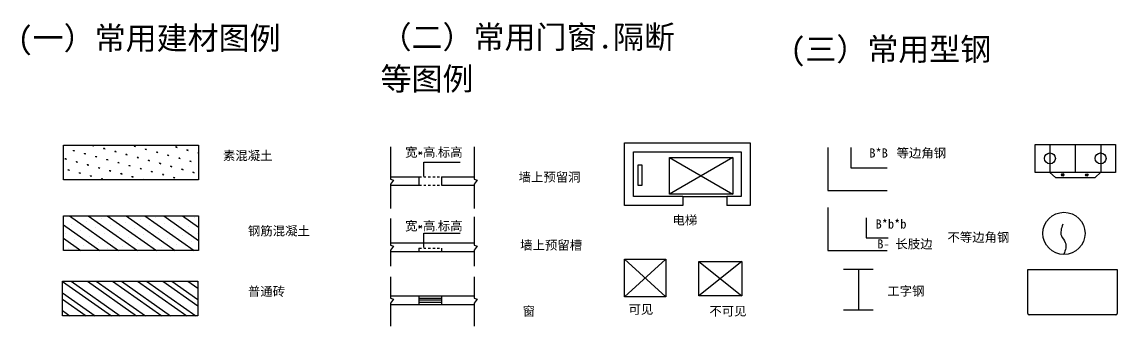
# Model space of a CAD drawing. Extents: x -42728 to 99010, y -18674 to 47645.
# Drawn here: x 91475 to 95090, y 39433 to 40437 of the extents above; entities that cross this region are included whole.
import ezdxf

# ---------------------------------------------------------------- set-up
doc = ezdxf.new("R2010")
doc.units = 0
doc.header["$LTSCALE"] = 100
doc.header["$MEASUREMENT"] = 0
doc.linetypes.add('ACAD_ISO03W100', pattern=[30, 12, -18])
doc.layers.get('0').update_dxf_attribs({"linetype": 'CONTINUOUS'})
doc.styles.get("Standard").update_dxf_attribs({"font": 'ISOCP'})
doc.styles.add('仿宋', font='')
doc.styles.get('仿宋').set_extended_font_data('FangSong_GB2312')

# ---------------------------------------------------------------- blocks, each defined once
blk = doc.blocks.new('A$C4C6D396E')
for p, q in [((100.9, 2371.5), (398.5, 2371.5)), ((100.9, 2295.7), (100.9, 2371.5)), ((100.9, 2366.5), (100.9, 2366.5)), ((100.9, 2365.6), (100.9, 2365.6)), ((164.9, 2371.2), (168, 2370.4)), ((165.7, 2371), (165.5, 2371.5)), ((166, 2370.9), (166.2, 2371.5)), ((166.4, 2370.8), (166.6, 2371.5)), ((166.8, 2370.7), (167, 2371.5)), ((167.2, 2370.6), (167.9, 2371.3)), ((189.4, 2364.7), (192.5, 2363.8)), ((190.2, 2364.5), (189.9, 2365.4)), ((190.6, 2364.4), (190.9, 2365.6)), ((191, 2364.3), (191.4, 2365.8)), ((191.3, 2364.2), (191.7, 2365.4)), ((191.7, 2364), (192.4, 2364.8)), ((256.5, 2369.5), (259.5, 2368.6)), ((257.2, 2369.3), (257, 2370.2)), ((257.6, 2369.2), (257.9, 2370.4)), ((258, 2369.1), (258.4, 2370.6)), ((258.4, 2369), (258.7, 2370.2)), ((258.8, 2368.9), (259.5, 2369.6)), ((281, 2362.9), (284.1, 2362.1)), ((281.8, 2362.7), (281.5, 2363.7)), ((282.1, 2362.6), (282.5, 2363.8)), ((282.5, 2362.5), (282.9, 2364)), ((282.9, 2362.4), (283.2, 2363.6)), ((283.3, 2362.3), (284, 2363)), ((348, 2367.7), (351.1, 2366.9)), ((348.8, 2367.5), (348.5, 2368.5)), ((349.2, 2367.4), (349.5, 2368.6)), ((349.6, 2367.3), (350, 2368.8)), ((349.9, 2367.2), (350.3, 2368.4)), ((350.3, 2367.1), (351, 2367.8)), ((374.1, 2360.7), (374.5, 2362.3)), ((398.5, 2371.5), (398.5, 2295.7)), ((821, 2367.8), (821, 2297.2)), ((1005.2, 2367.8), (1005.2, 2297.2)), ((1335.8, 2239.1), (1335.8, 2377.2)), ((1335.8, 2377.2), (1612.2, 2377.2)), ((1612.2, 2377.2), (1612.2, 2239.1)), ((1783.6, 2366.7), (1783.6, 2272.2)), ((1833.6, 2366.7), (1833.6, 2322.2)), ((2239.4, 2373.6), (2416.5, 2373.6)), ((2239.4, 2311.7), (2239.4, 2373.6)), ((2272, 2373.6), (2272, 2311.7)), ((2327.9, 2373.6), (2327.9, 2311.7)), ((2383.8, 2373.6), (2383.8, 2311.7)), ((2416.5, 2373.6), (2416.5, 2311.7)), ((104.4, 2341.9), (107.5, 2341.1)), ((105.2, 2341.7), (104.9, 2342.7)), ((105.6, 2341.6), (105.9, 2342.8)), ((106, 2341.5), (106.4, 2343)), ((106.4, 2341.4), (106.7, 2342.6)), ((106.7, 2341.3), (107.5, 2342)), ((122.4, 2359.8), (125.5, 2359)), ((123.2, 2359.6), (122.9, 2360.6)), ((123.6, 2359.5), (123.9, 2360.8)), ((123.9, 2359.4), (124.3, 2361)), ((124.3, 2359.3), (124.6, 2360.6)), ((124.7, 2359.2), (125.4, 2360)), ((146.9, 2353.3), (150, 2352.4)), ((147.7, 2353.1), (147.4, 2354)), ((148.1, 2353), (148.4, 2354.2)), ((148.5, 2352.9), (148.9, 2354.4)), ((148.9, 2352.8), (149.2, 2354)), ((149.2, 2352.7), (149.9, 2353.4)), ((171.5, 2346.7), (174.5, 2345.9)), ((172.2, 2346.5), (172, 2347.5)), ((172.6, 2346.4), (172.9, 2347.6)), ((173, 2346.3), (173.4, 2347.8)), ((173.4, 2346.2), (173.7, 2347.4)), ((173.8, 2346.1), (174.5, 2346.8)), ((196, 2340.1), (199.1, 2339.3)), ((196.8, 2339.9), (196.5, 2340.9)), ((197.2, 2339.8), (197.5, 2341.1)), ((197.5, 2339.7), (197.9, 2341.3)), ((197.9, 2339.6), (198.2, 2340.8)), ((198.3, 2339.5), (199, 2340.2)), ((214, 2358.1), (217, 2357.3)), ((214.7, 2357.9), (214.5, 2358.9)), ((215.1, 2357.8), (215.4, 2359)), ((215.5, 2357.7), (215.9, 2359.2)), ((215.9, 2357.6), (216.2, 2358.8)), ((216.3, 2357.5), (217, 2358.2)), ((238.5, 2351.5), (241.6, 2350.7)), ((239.3, 2351.3), (239, 2352.3)), ((239.6, 2351.2), (240, 2352.4)), ((240, 2351.1), (240.4, 2352.6)), ((240.4, 2351), (240.7, 2352.2)), ((240.8, 2350.9), (241.5, 2351.6)), ((263, 2344.9), (266.1, 2344.1)), ((263.8, 2344.7), (263.5, 2345.7)), ((264.2, 2344.6), (264.5, 2345.9)), ((264.6, 2344.5), (265, 2346.1)), ((265, 2344.4), (265.3, 2345.7)), ((265.3, 2344.3), (266, 2345)), ((287.6, 2338.4), (290.6, 2337.5)), ((288.3, 2338.2), (288.1, 2339.1)), ((288.7, 2338.1), (289, 2339.3)), ((289.1, 2338), (289.5, 2339.5)), ((289.5, 2337.9), (289.8, 2339.1)), ((289.9, 2337.7), (290.6, 2338.5)), ((305.5, 2356.3), (308.6, 2355.5)), ((306.3, 2356.1), (306, 2357.1)), ((306.7, 2356), (307, 2357.3)), ((307.1, 2355.9), (307.5, 2357.5)), ((307.4, 2355.8), (307.8, 2357)), ((307.8, 2355.7), (308.5, 2356.4)), ((330.1, 2349.7), (333.1, 2348.9)), ((330.8, 2349.5), (330.6, 2350.5)), ((331.2, 2349.5), (331.5, 2350.7)), ((331.6, 2349.3), (332, 2350.9)), ((332, 2349.2), (332.3, 2350.5)), ((332.4, 2349.1), (333.1, 2349.9)), ((354.6, 2343.2), (357.7, 2342.4)), ((355.4, 2343), (355.1, 2343.9)), ((355.7, 2342.9), (356.1, 2344.1)), ((356.1, 2342.8), (356.5, 2344.3)), ((356.5, 2342.7), (356.8, 2343.9)), ((356.9, 2342.6), (357.6, 2343.3)), ((372.6, 2361.1), (375.6, 2360.3)), ((373.3, 2360.9), (373.1, 2361.9)), ((373.7, 2360.8), (374, 2362.1)), ((374.5, 2360.6), (374.8, 2361.9)), ((374.9, 2360.5), (375.6, 2361.2)), ((397.1, 2354.6), (398.5, 2354.2)), ((397.9, 2354.4), (397.6, 2355.3)), ((398.2, 2354.3), (398.5, 2355.2)), ((1355.8, 2357.2), (1592.2, 2357.2)), ((1355.8, 2259.1), (1355.8, 2357.2)), ((1434.7, 2344.7), (1574.1, 2264)), ((1574.1, 2344.7), (1434.7, 2264)), ((1434.7, 2344.7), (1574.1, 2344.7)), ((1434.7, 2264), (1434.7, 2344.7)), ((1574.1, 2344.7), (1574.1, 2264)), ((1592.2, 2357.2), (1592.2, 2259.1)), ((111, 2317.4), (114.1, 2316.5)), ((111.8, 2317.1), (111.5, 2318.1)), ((112.2, 2317.1), (112.5, 2318.3)), ((112.5, 2316.9), (113, 2318.5)), ((112.9, 2316.8), (113.3, 2318.1)), ((113.3, 2316.7), (114, 2317.5)), ((129, 2335.3), (132, 2334.5)), ((129.7, 2335.1), (129.5, 2336.1)), ((130.1, 2335), (130.5, 2336.2)), ((130.5, 2334.9), (130.9, 2336.4)), ((130.9, 2334.8), (131.2, 2336)), ((131.3, 2334.7), (132, 2335.4)), ((153.5, 2328.7), (156.6, 2327.9)), ((154.3, 2328.5), (154, 2329.5)), ((154.7, 2328.4), (155, 2329.7)), ((155, 2328.3), (155.5, 2329.9)), ((155.4, 2328.2), (155.8, 2329.5)), ((155.8, 2328.1), (156.5, 2328.8)), ((178, 2322.2), (181.1, 2321.3)), ((178.8, 2322), (178.5, 2322.9)), ((179.2, 2321.9), (179.5, 2323.1)), ((179.6, 2321.8), (180, 2323.3)), ((180, 2321.7), (180.3, 2322.9)), ((180.3, 2321.5), (181.1, 2322.3)), ((202.6, 2315.6), (205.6, 2314.8)), ((203.3, 2315.4), (203.1, 2316.4)), ((203.7, 2315.3), (204.1, 2316.5)), ((204.1, 2315.2), (204.5, 2316.7)), ((204.5, 2315.1), (204.8, 2316.3)), ((204.9, 2315), (205.6, 2315.7)), ((220.5, 2333.5), (223.6, 2332.7)), ((221.3, 2333.3), (221, 2334.3)), ((221.7, 2333.3), (222, 2334.5)), ((222.1, 2333.1), (222.5, 2334.7)), ((222.5, 2333), (222.8, 2334.3)), ((222.8, 2332.9), (223.6, 2333.7)), ((245.1, 2327), (248.1, 2326.2)), ((245.8, 2326.8), (245.6, 2327.8)), ((246.2, 2326.7), (246.6, 2327.9)), ((246.6, 2326.6), (247, 2328.1)), ((247, 2326.5), (247.3, 2327.7)), ((247.4, 2326.4), (248.1, 2327.1)), ((269.6, 2320.4), (272.7, 2319.6)), ((270.4, 2320.2), (270.1, 2321.2)), ((270.8, 2320.1), (271.1, 2321.3)), ((271.1, 2320), (271.6, 2321.5)), ((271.5, 2319.9), (271.9, 2321.1)), ((271.9, 2319.8), (272.6, 2320.5)), ((294.9, 2313.6), (294.6, 2314.6)), ((295.3, 2313.5), (295.6, 2314.8)), ((295.7, 2313.4), (296.1, 2315)), ((296.1, 2313.3), (296.4, 2314.6)), ((296.4, 2313.2), (297.2, 2313.9)), ((312.1, 2331.8), (315.2, 2331)), ((312.9, 2331.6), (312.6, 2332.6)), ((313.3, 2331.5), (313.6, 2332.7)), ((313.6, 2331.4), (314, 2332.9)), ((314, 2331.3), (314.3, 2332.5)), ((314.4, 2331.2), (315.1, 2331.9)), ((336.6, 2325.2), (339.7, 2324.4)), ((337.4, 2325), (337.1, 2326)), ((337.8, 2324.9), (338.1, 2326.1)), ((338.2, 2324.8), (338.6, 2326.3)), ((338.6, 2324.7), (338.9, 2325.9)), ((338.9, 2324.6), (339.7, 2325.3)), ((361.2, 2318.6), (364.2, 2317.8)), ((361.9, 2318.4), (361.7, 2319.4)), ((362.3, 2318.3), (362.7, 2319.6)), ((362.7, 2318.2), (363.1, 2319.8)), ((363.1, 2318.1), (363.4, 2319.4)), ((363.5, 2318), (364.2, 2318.7)), ((379.1, 2336.6), (382.2, 2335.8)), ((379.9, 2336.4), (379.6, 2337.4)), ((380.3, 2336.3), (380.6, 2337.5)), ((380.7, 2336.2), (381.1, 2337.7)), ((381, 2336.1), (381.4, 2337.3)), ((381.4, 2336), (382.1, 2336.7)), ((1366, 2328.7), (1374, 2328.7)), ((1366, 2282.7), (1366, 2328.7)), ((1374, 2328.7), (1374, 2282.7)), ((1833.6, 2322.2), (1914.2, 2322.2)), ((398.5, 2295.7), (100.9, 2295.7)), ((135.5, 2310.8), (138.6, 2310)), ((136.3, 2310.6), (136, 2311.6)), ((136.7, 2310.5), (137, 2311.7)), ((137.1, 2310.4), (137.5, 2311.9)), ((137.5, 2310.3), (137.8, 2311.5)), ((137.8, 2310.2), (138.6, 2310.9)), ((160.1, 2304.2), (163.1, 2303.4)), ((160.8, 2304), (160.6, 2305)), ((161.2, 2303.9), (161.6, 2305.1)), ((161.6, 2303.8), (162, 2305.3)), ((162, 2303.7), (162.3, 2304.9)), ((162.4, 2303.6), (163.1, 2304.3)), ((184.6, 2297.6), (187.7, 2296.8)), ((185.4, 2297.4), (185.1, 2298.4)), ((185.8, 2297.3), (186.1, 2298.6)), ((186.2, 2297.2), (186.6, 2298.8)), ((186.5, 2297.1), (186.9, 2298.4)), ((186.9, 2297), (187.6, 2297.7)), ((227.1, 2309), (230.2, 2308.2)), ((227.9, 2308.8), (227.6, 2309.8)), ((228.3, 2308.7), (228.6, 2309.9)), ((228.6, 2308.6), (229.1, 2310.1)), ((229, 2308.5), (229.4, 2309.7)), ((229.4, 2308.4), (230.1, 2309.1)), ((251.6, 2302.4), (254.7, 2301.6)), ((252.4, 2302.2), (252.1, 2303.2)), ((252.8, 2302.1), (253.1, 2303.4)), ((253.2, 2302), (253.6, 2303.6)), ((253.6, 2301.9), (253.9, 2303.2)), ((253.9, 2301.8), (254.7, 2302.5)), ((276.2, 2295.9), (276.7, 2295.7)), ((276.9, 2295.7), (276.7, 2296.6)), ((277.4, 2295.7), (277.7, 2296.8)), ((277.8, 2295.7), (278.1, 2297)), ((278.2, 2295.7), (278.4, 2296.6)), ((279, 2295.7), (279.2, 2296)), ((294.1, 2313.8), (297.2, 2313)), ((318.7, 2307.3), (321.7, 2306.4)), ((319.4, 2307), (319.2, 2308)), ((319.8, 2307), (320.2, 2308.2)), ((320.2, 2306.9), (320.6, 2308.4)), ((320.6, 2306.7), (320.9, 2308)), ((321, 2306.6), (321.7, 2307.4)), ((343.2, 2300.7), (346.3, 2299.9)), ((344, 2300.5), (343.7, 2301.5)), ((344.4, 2300.4), (344.7, 2301.6)), ((344.7, 2300.3), (345.2, 2301.8)), ((345.1, 2300.2), (345.5, 2301.4)), ((345.5, 2300.1), (346.2, 2300.8)), ((385.7, 2312.1), (388.8, 2311.2)), ((386.5, 2311.9), (386.2, 2312.8)), ((386.9, 2311.8), (387.2, 2313)), ((387.2, 2311.7), (387.7, 2313.2)), ((387.6, 2311.6), (388, 2312.8)), ((388, 2311.5), (388.7, 2312.2)), ((821, 2297.2), (827.5, 2295)), ((827.5, 2295), (821, 2286)), ((821.6, 2302.2), (883, 2302.2)), ((883, 2302.2), (883, 2283.5)), ((933, 2302.2), (933, 2283.5)), ((933, 2302.2), (1005.2, 2302.2)), ((1005.2, 2297.2), (1011.7, 2295)), ((1011.7, 2295), (1005.2, 2286)), ((2416.5, 2311.7), (2239.4, 2311.7)), ((2272, 2311.7), (2284.2, 2300.5)), ((2284.2, 2300.5), (2371.4, 2300.5)), ((2298.5, 2306.4), (2301.6, 2306.4)), ((2298.5, 2305.5), (2298.5, 2306.4)), ((2301.6, 2305.5), (2298.5, 2305.5)), ((2301.6, 2306.4), (2301.6, 2305.5)), ((2351.5, 2306.1), (2354.6, 2306.1)), ((2351.5, 2305.2), (2351.5, 2306.1)), ((2354.6, 2305.2), (2351.5, 2305.2)), ((2354.6, 2306.1), (2354.6, 2305.2)), ((2371.4, 2300.5), (2383.9, 2312)), ((821, 2286), (821, 2232.4)), ((821.6, 2283.5), (883, 2283.5)), ((933, 2283.5), (1005.2, 2283.5)), ((1005.2, 2286), (1005.2, 2232.4)), ((1374, 2282.7), (1366, 2282.7)), ((1783.6, 2272.2), (1914.2, 2272.2)), ((1464.4, 2259.1), (1355.8, 2259.1)), ((1574.1, 2264), (1434.7, 2264)), ((1464.4, 2259.1), (1560.8, 2259.1)), ((1464.4, 2259.1), (1464.4, 2239.1)), ((1560.8, 2259.1), (1560.8, 2239.1)), ((1592.2, 2259.1), (1560.8, 2259.1)), ((1464.4, 2239.1), (1335.8, 2239.1)), ((1612.2, 2239.1), (1560.8, 2239.1)), ((1783.6, 2234.4), (1783.6, 2139.9)), ((100.9, 2216), (398.5, 2216)), ((100.9, 2140.2), (100.9, 2216)), ((100.9, 2196.3), (181, 2140.2)), ((114.2, 2216), (222.5, 2140.2)), ((119.3, 2197.9), (119.3, 2197.9)), ((152.5, 2203.8), (152.5, 2203.8)), ((155.7, 2216), (264, 2140.2)), ((185.6, 2209.6), (185.6, 2209.6)), ((197.2, 2216), (305.5, 2140.2)), ((205.1, 2196), (205.1, 2196)), ((218.8, 2215.5), (218.8, 2215.5)), ((238.3, 2201.8), (238.3, 2201.8)), ((238.7, 2216), (347, 2140.2)), ((271.5, 2207.7), (271.5, 2207.7)), ((280.3, 2216), (388.5, 2140.2)), ((291, 2194), (291, 2194)), ((304.6, 2213.5), (304.6, 2213.5)), ((321.8, 2216), (398.5, 2162.3)), ((324.1, 2199.9), (324.1, 2199.9)), ((357.3, 2205.7), (357.3, 2205.7)), ((363.3, 2216), (398.5, 2191.4)), ((390.5, 2211.5), (390.5, 2211.5)), ((398.5, 2216), (398.5, 2140.2)), ((821, 2210.3), (821, 2151.7)), ((1005.2, 2214.2), (1005.2, 2151.7)), ((1868, 2212.1), (1868, 2167.6)), ((105.6, 2178.4), (105.6, 2178.4)), ((138.8, 2184.3), (138.8, 2184.3)), ((158.3, 2170.6), (158.3, 2170.6)), ((172, 2190.1), (172, 2190.1)), ((191.5, 2176.5), (191.5, 2176.5)), ((224.6, 2182.3), (224.6, 2182.3)), ((257.8, 2188.2), (257.8, 2188.2)), ((277.3, 2174.5), (277.3, 2174.5)), ((310.5, 2180.3), (310.5, 2180.3)), ((343.6, 2186.2), (343.6, 2186.2)), ((363.1, 2172.5), (363.1, 2172.5)), ((376.8, 2192), (376.8, 2192)), ((396.3, 2178.4), (396.3, 2178.4)), ((100.9, 2167.2), (139.4, 2140.2)), ((111.5, 2145.3), (111.5, 2145.3)), ((125.2, 2164.8), (125.2, 2164.8)), ((144.7, 2151.1), (144.7, 2151.1)), ((177.8, 2157), (177.8, 2157)), ((211, 2162.8), (211, 2162.8)), ((230.5, 2149.1), (230.5, 2149.1)), ((244.1, 2168.7), (244.1, 2168.7)), ((263.7, 2155), (263.7, 2155)), ((296.8, 2160.8), (296.8, 2160.8)), ((316.3, 2147.2), (316.3, 2147.2)), ((330, 2166.7), (330, 2166.7)), ((349.5, 2153), (349.5, 2153)), ((382.7, 2158.9), (382.7, 2158.9)), ((821, 2151.7), (827.5, 2149.5)), ((827.5, 2149.5), (821, 2140.6)), ((821.6, 2156.7), (933, 2156.7)), ((933, 2156.7), (1005.2, 2156.7)), ((1005.2, 2151.7), (1011.7, 2149.5)), ((1011.7, 2149.5), (1005.2, 2140.6)), ((1868, 2167.6), (1916, 2167.6)), ((398.5, 2140.2), (100.9, 2140.2)), ((197.3, 2143.3), (197.3, 2143.3)), ((283.2, 2141.3), (283.2, 2141.3)), ((821, 2140.6), (821, 2105.7)), ((821.6, 2138), (933, 2138)), ((883, 2144.9), (883, 2138)), ((933, 2144.9), (933, 2138)), ((933, 2138), (1005.2, 2138)), ((1005.2, 2140.6), (1005.2, 2105.7)), ((1783.6, 2139.9), (1914.2, 2139.9)), ((1336, 2120.7), (1427.1, 2038.3)), ((1427.1, 2120.7), (1336, 2038.3)), ((1336, 2120.7), (1427.1, 2120.7)), ((1336, 2038.3), (1336, 2120.7)), ((1427.1, 2120.7), (1427.1, 2038.3)), ((1818, 2098.7), (1883.3, 2098.7)), ((1850.6, 2098.7), (1850.6, 2009.4)), ((2223.2, 2001.3), (2223.2, 2097.9)), ((2223.2, 2097.9), (2419.9, 2097.9)), ((2419.9, 2097.9), (2419.9, 2001.3)), ((821, 2081.9), (821, 2034.9)), ((1005.2, 2081.9), (1005.2, 2034.9)), ((98.9, 2072.2), (396.5, 2072.2)), ((98.9, 1996.4), (98.9, 2072.2)), ((98.9, 2071.7), (206.5, 1996.4)), ((117.8, 2072.2), (226, 1996.4)), ((153.6, 2072.2), (261.8, 1996.4)), ((173.1, 2072.2), (281.4, 1996.4)), ((208.9, 2072.2), (317.2, 1996.4)), ((228.5, 2072.2), (336.8, 1996.4)), ((264.3, 2072.2), (372.5, 1996.4)), ((283.8, 2072.2), (392.1, 1996.4)), ((319.6, 2072.2), (396.5, 2018.3)), ((339.2, 2072.2), (396.5, 2032)), ((375, 2072.2), (396.5, 2057.1)), ((394.6, 2072.2), (396.5, 2070.8)), ((396.5, 2072.2), (396.5, 1996.4)), ((98.9, 2046.6), (170.7, 1996.4)), ((98.9, 2032.9), (151.1, 1996.4)), ((821, 2034.9), (827.5, 2032.8)), ((827.5, 2032.8), (821, 2023.8)), ((821.6, 2040), (883, 2040)), ((883, 2040), (883, 2021.2)), ((933, 2040), (933, 2021.2)), ((933, 2040), (1005.2, 2040)), ((1005.2, 2034.9), (1011.7, 2032.8)), ((1011.7, 2032.8), (1005.2, 2023.8)), ((1427.1, 2038.3), (1336, 2038.3)), ((98.9, 2007.9), (115.3, 1996.4)), ((821, 2023.8), (821, 1973.6)), ((821.6, 2021.2), (883, 2021.2)), ((933, 2021.2), (1005.2, 2021.2)), ((1005.2, 2023.8), (1005.2, 1973.6)), ((1818, 2009.4), (1883.3, 2009.4)), ((396.5, 1996.4), (98.9, 1996.4)), ((2416.9, 1998.3), (2226.2, 1998.3))]:
    blk.add_line(p, q)
at = {"lineweight": 25}
for p, q in [((894.2, 2334.5), (974.2, 2334.5)), ((894.2, 2303), (894.2, 2334.5)), ((894.2, 2178.3), (974.2, 2178.3)), ((894.2, 2146.8), (894.2, 2178.3))]:
    blk.add_line(p, q, dxfattribs=at)
at = {"linetype": 'ByBlock'}
for p, q in [((883, 2302.2), (888.8, 2302.2)), ((893.8, 2302.2), (898.8, 2302.2)), ((903.8, 2302.2), (908.8, 2302.2)), ((913.8, 2302.2), (918.8, 2302.2)), ((923.8, 2302.2), (928.8, 2302.2)), ((883, 2283.5), (888.8, 2283.5)), ((893.8, 2283.5), (898.8, 2283.5)), ((903.8, 2283.5), (908.8, 2283.5)), ((913.8, 2283.5), (918.8, 2283.5)), ((923.8, 2283.5), (928.8, 2283.5)), ((883, 2145.3), (888.8, 2145.3)), ((893.8, 2145.3), (898.8, 2145.3)), ((903.8, 2145.3), (908.8, 2145.3)), ((913.8, 2145.3), (918.8, 2145.3)), ((923.8, 2145.3), (928.8, 2145.3)), ((883, 2040), (933, 2040)), ((883, 2035), (933, 2035)), ((883, 2031.2), (933, 2031.2)), ((883, 2026.2), (933, 2026.2)), ((883, 2021.2), (933, 2021.2))]:
    blk.add_line(p, q, dxfattribs=at)
at = {"linetype": 'ACAD_ISO03W100'}
for p, q in [((1499.3, 2115.6), (1593.9, 2040)), ((1593.9, 2115.6), (1499.3, 2040)), ((1499.3, 2115.6), (1593.9, 2115.6)), ((1499.3, 2040), (1499.3, 2115.6)), ((1593.9, 2115.6), (1593.9, 2040)), ((1593.9, 2040), (1499.3, 2040))]:
    blk.add_line(p, q, dxfattribs=at)
for centre, radius in [((2272, 2342.7), 12), ((2383.6, 2342.7), 12), ((2300.1, 2306.4), 2.87), ((2353, 2306.1), 2.87), ((2303, 2177.7), 46.4)]:
    blk.add_circle(centre, radius)
for centre, start, end in [((2226.2, 2001.3), 180, 270), ((2416.9, 2001.3), 270, 0)]:
    blk.add_arc(centre, 3, start, end)
blk.add_spline([(2300.2, 2197.6), (2297.3, 2172), (2305.9, 2157.7), (2303, 2132.1)], degree=3)
at = {"style": '仿宋'}
for s, height, p in [('(', 50, (0, 2582.3)), ('一）常用建材图例', 50, (33.3, 2582.3)), ('（二）常用门窗.隔断', 50, (798.9, 2584.6)), ('(', 50, (1700.5, 2558)), ('三）常用型钢', 50, (1733.8, 2558)), ('等图例', 50, (798.9, 2492.7)), ('B*B', 20, (1874.5, 2344.6)), ('等边角钢', 20, (1934.5, 2344.6)), ('素混凝土', 20, (452, 2338.8)), ('墙上预留洞', 20, (1102.7, 2291.5)), ('电梯', 20, (1441.3, 2196.9)), ('钢筋混凝土', 20, (507, 2173.1)), ('B*b*b', 20, (1888.3, 2188.3)), ('不等边角钢', 20, (2046.4, 2159.1)), ('墙上预留槽', 20, (1106.2, 2141.8)), ('B-', 20, (1892, 2144.4)), ('长肢边', 20, (1932, 2144.4)), ('普通砖', 20, (507, 2040.1)), ('工字钢', 20, (1914.1, 2040.8)), ('窗', 20, (1111.8, 1996.3)), ('可见', 20, (1344.6, 2000.5)), ('不可见', 20, (1522.5, 1996.7))]:
    blk.add_text(s, height=height, dxfattribs=at).set_placement(p)
for p in [(852.9, 2346.3), (852.9, 2184.1)]:
    blk.add_text('宽*高.标高', height=20).set_placement(p)

msp = doc.modelspace()

# ---------------------------------------------------------------- block references
at = {"xscale": 1.5, "yscale": 1.5, "zscale": 1.5}
msp.add_blockref('A$C4C6D396E', (91460.34234, 36472.56311), dxfattribs=at)

doc.saveas('drawing.dxf')
